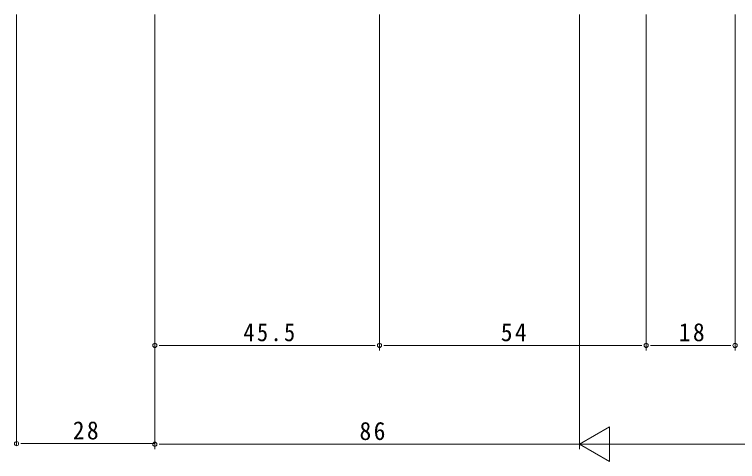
# Model space of a CAD drawing. Units: millimetres on the paper. Extents: x -420 to 373, y -297 to 267.
# Drawn here: x -122.7 to 23.7, y -149.2 to -58.7 of the extents above; entities that cross this region are included whole.
import ezdxf

# ---------------------------------------------------------------- set-up
doc = ezdxf.new("R2010")
doc.units = ezdxf.units.MM
doc.layers.add('0-5_YKK_D', color=6, linetype='Continuous', lineweight=9)
doc.styles.add('ＭＳ ゴシック', font='')
doc.styles.get('ＭＳ ゴシック').set_extended_font_data('MS Gothic')

msp = doc.modelspace()

# ---------------------------------------------------------------- linework, layer by layer
at = {"layer": '0-5_YKK_D'}
for p, q in [((-122.286, -58.674), (-122.286, -145.976)), ((-94.286, -58.674), (-94.286, -146.099)), ((-94.286, -58.674), (-94.286, -126.674)), ((-94.286, -58.674), (-94.286, -146.674)), ((-94.286, -58.674), (-94.286, -146.099)), ((-48.79, -58.674), (-48.79, -126.674)), ((-48.79, -58.674), (-48.79, -126.674)), ((-8.286, -58.674), (-8.286, -146.674)), ((-8.286, -58.674), (-8.286, -146.674)), ((5.21, -58.674), (5.21, -126.674)), ((5.21, -58.674), (5.21, -126.674)), ((23.21, -58.674), (23.21, -126.674)), ((-93.436, -125.674), (-92.586, -125.674)), ((-92.586, -125.674), (-50.49, -125.674)), ((-49.64, -125.674), (-50.49, -125.674)), ((-47.94, -125.674), (-47.09, -125.674)), ((-47.09, -125.674), (3.51, -125.674)), ((4.36, -125.674), (3.51, -125.674)), ((6.06, -125.674), (6.91, -125.674)), ((6.91, -125.674), (21.51, -125.674)), ((22.36, -125.674), (21.51, -125.674)), ((-8.286, -145.674), (-2.224, -142.174)), ((-2.224, -149.174), (-2.224, -142.174)), ((-121.436, -145.551), (-120.586, -145.551)), ((-120.586, -145.551), (-94.286, -145.551)), ((-93.436, -145.674), (-92.586, -145.674)), ((-92.586, -145.674), (-8.286, -145.674)), ((-8.286, -145.674), (-2.224, -149.174)), ((-8.286, -145.674), (3.839, -145.674)), ((-1.286, -145.674), (172.714, -145.674))]:
    msp.add_line(p, q, dxfattribs=at)
for centre, start, end in [((-94.286, -125.674), 0, 180), ((-94.286, -125.674), 180, 0), ((-48.79, -125.674), 0, 180), ((-48.79, -125.674), 0, 180), ((-48.79, -125.674), 180, 0), ((-48.79, -125.674), 180, 0), ((5.21, -125.674), 0, 180), ((5.21, -125.674), 0, 180), ((5.21, -125.674), 180, 0), ((5.21, -125.674), 180, 0), ((23.21, -125.674), 0, 180), ((23.21, -125.674), 180, 0), ((-122.286, -145.551), 0, 180), ((-122.286, -145.551), 180, 0), ((-94.286, -145.674), 0, 180), ((-94.286, -145.674), 180, 0)]:
    msp.add_arc(centre, 0.425, start, end, dxfattribs=at)

# ---------------------------------------------------------------- texts
at = {"layer": '0-5_YKK_D', "color": 3, "char_height": 3.666, "attachment_point": 7, "style": 'ＭＳ ゴシック'}
for s, insert in [('\\T1.22;\\W0.9;45.5', (-76.338, -124.874)), ('\\T1.21;\\W0.95;54', (-24.227, -124.874)), ('\\T1.21;\\W0.95;18', (11.81, -124.874)), ('\\T1.21;\\W0.95;28', (-110.901, -144.751)), ('\\T1.21;\\W0.95;86', (-52.836, -144.874))]:
    msp.add_mtext(s, dxfattribs=dict(at, insert=insert))

doc.saveas('drawing.dxf')
